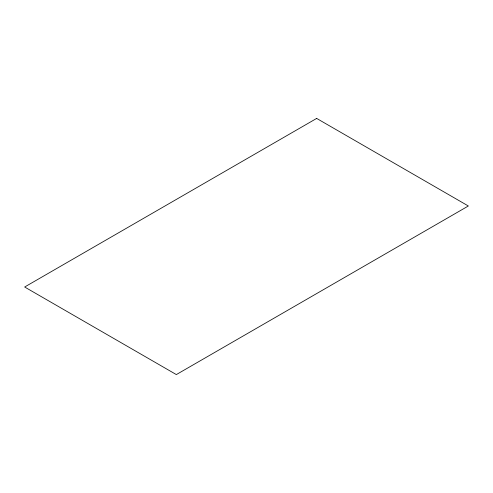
<?xml version="1.0" encoding="UTF-8"?>
<svg xmlns="http://www.w3.org/2000/svg" width="493" height="493" viewBox="0 0 493 493"><rect width="100%" height="100%" fill="white"/><g stroke="black" fill="none" stroke-linecap="round" stroke-linejoin="round"><path stroke-width="0.74" d="M316.66 118.419L24.65 287.006L176.34 374.581L468.35 205.994L316.66 118.419"/></g></svg>
